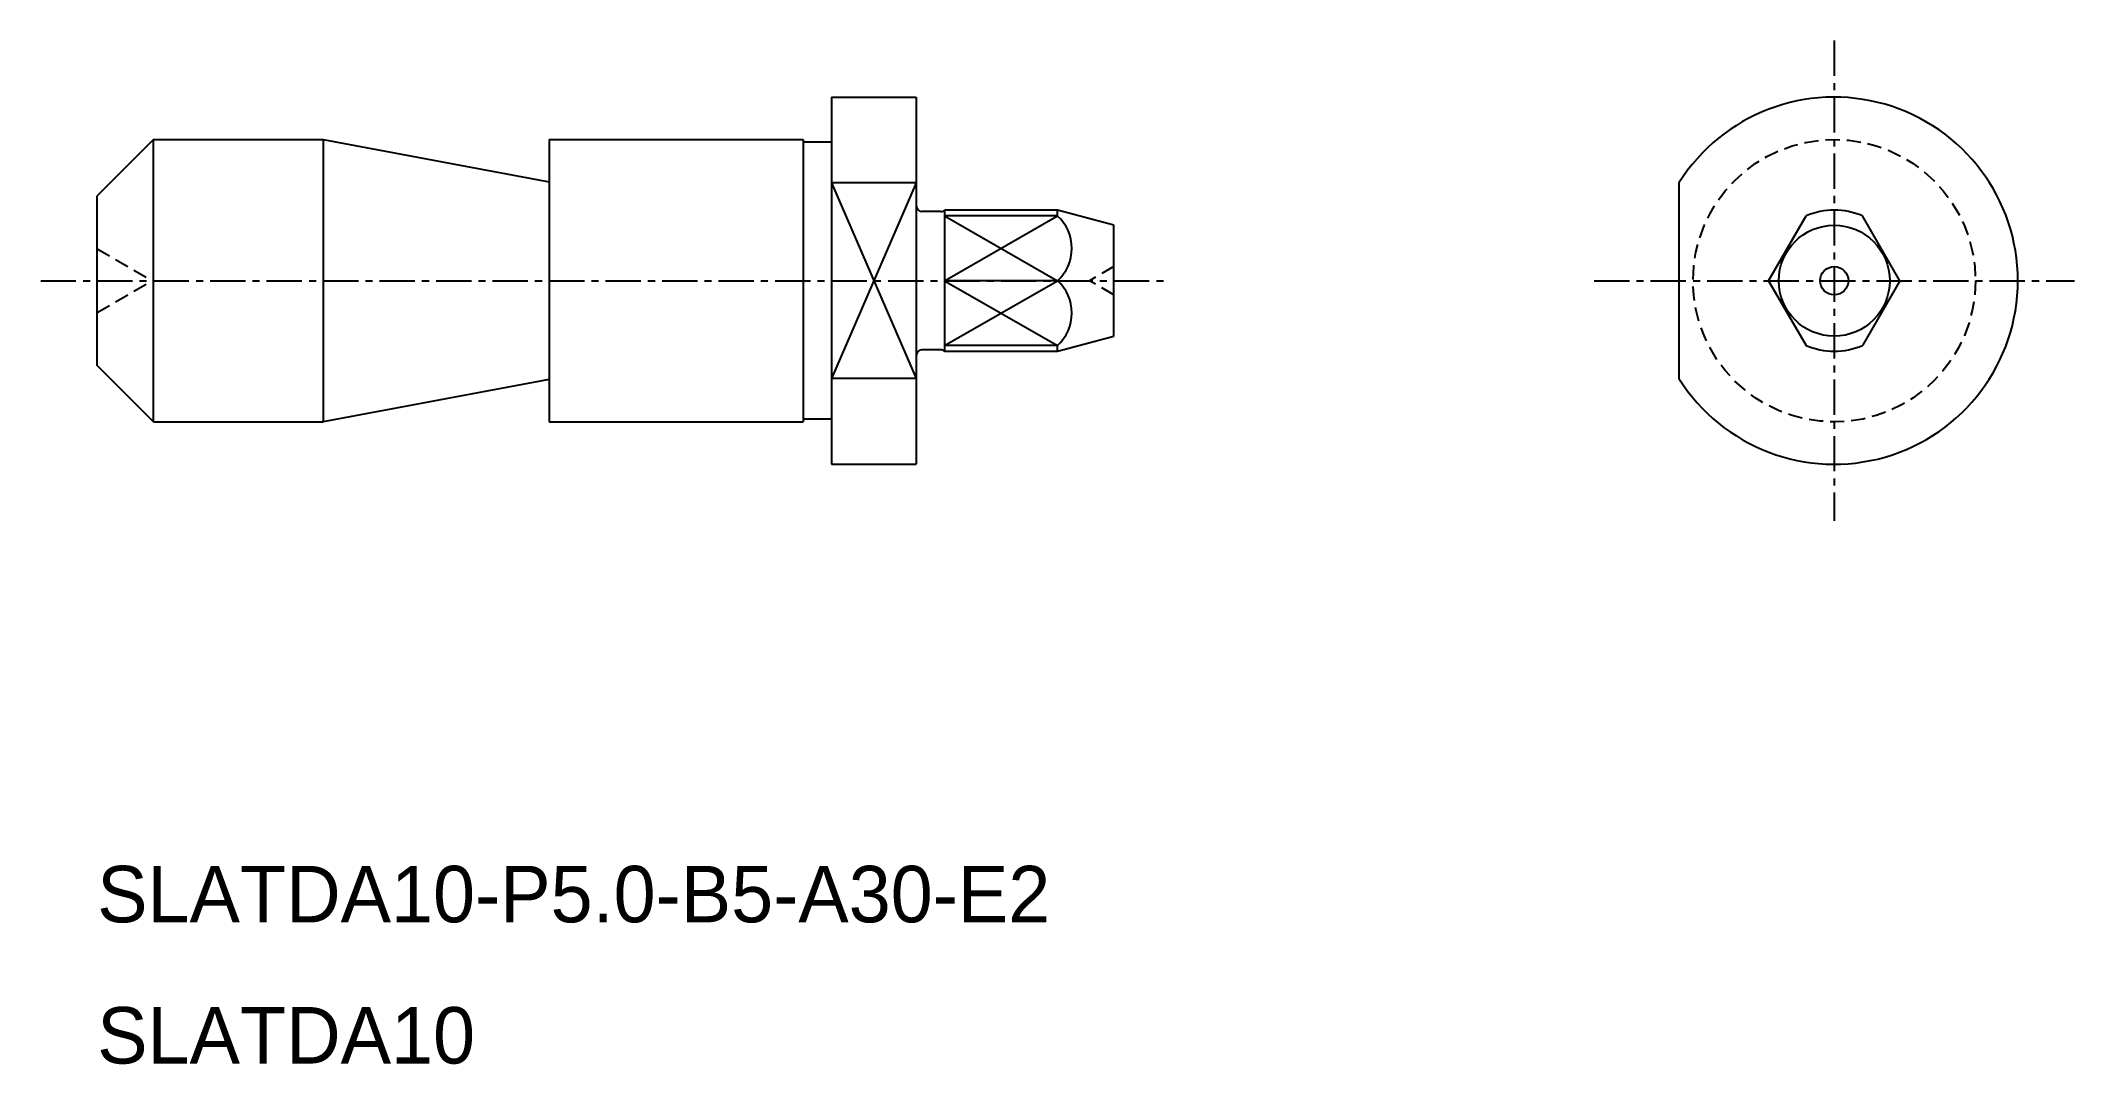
# Model space of a CAD drawing. Extents: x -1677.7 to -1605.7, y -688.3 to -652.1.
import ezdxf

# ---------------------------------------------------------------- set-up
doc = ezdxf.new("R2010")
doc.units = 0
doc.linetypes.add('CENTER', pattern=[2, 1.25, -0.25, 0.25, -0.25])
doc.linetypes.add('DASHED', pattern=[0.75, 0.5, -0.25])
doc.layers.get('0').update_dxf_attribs({"linetype": 'CONTINUOUS'})
doc.layers.add('CENTER', color=1, linetype='CENTER')

msp = doc.modelspace()

# ---------------------------------------------------------------- linework, layer by layer
at = {"color": 7, "linetype": 'CONTINUOUS'}
for p, q in [((-1649.742, -654.091), (-1646.742, -654.091)), ((-1649.742, -654.091), (-1649.742, -667.091)), ((-1646.742, -654.091), (-1646.742, -667.091)), ((-1673.742, -655.591), (-1675.742, -657.591)), ((-1673.742, -655.591), (-1667.742, -655.591)), ((-1667.742, -655.591), (-1667.742, -665.591)), ((-1667.742, -655.591), (-1659.742, -657.091)), ((-1659.742, -655.591), (-1659.742, -665.591)), ((-1659.742, -655.591), (-1650.742, -655.591)), ((-1650.742, -655.591), (-1650.742, -665.591)), ((-1649.742, -655.691), (-1650.742, -655.691)), ((-1675.742, -663.591), (-1675.742, -657.591)), ((-1645.875, -658.141), (-1646.542, -658.141)), ((-1641.742, -658.091), (-1645.742, -658.091)), ((-1645.742, -658.091), (-1645.742, -663.091)), ((-1641.742, -658.3), (-1641.742, -658.091)), ((-1639.742, -658.627), (-1641.742, -658.091)), ((-1639.742, -662.556), (-1639.742, -658.627)), ((-1616.565, -660.591), (-1615.242, -658.3)), ((-1611.919, -660.591), (-1613.242, -658.3)), ((-1616.565, -660.591), (-1615.242, -662.883)), ((-1611.919, -660.591), (-1613.242, -662.883)), ((-1645.875, -663.041), (-1646.542, -663.041)), ((-1645.742, -663.091), (-1641.742, -663.091)), ((-1641.742, -663.091), (-1639.742, -662.556)), ((-1641.742, -663.091), (-1641.742, -662.883)), ((-1673.742, -665.591), (-1675.742, -663.591)), ((-1659.742, -664.091), (-1667.742, -665.591)), ((-1673.742, -665.591), (-1667.742, -665.591)), ((-1659.742, -665.591), (-1650.742, -665.591)), ((-1649.742, -665.491), (-1650.742, -665.491)), ((-1649.742, -667.091), (-1646.742, -667.091))]:
    msp.add_line(p, q, dxfattribs=at)
for p, q in [((-1646.742, -657.127), (-1649.742, -657.127)), ((-1619.742, -657.127), (-1619.742, -664.056)), ((-1641.742, -658.3), (-1645.742, -658.3)), ((-1641.742, -660.591), (-1645.742, -660.591)), ((-1641.742, -662.883), (-1645.742, -662.883)), ((-1646.742, -664.056), (-1649.742, -664.056))]:
    msp.add_line(p, q)
at = {"color": 3, "linetype": 'CONTINUOUS'}
for p, q in [((-1646.742, -657.127), (-1649.742, -664.056)), ((-1649.742, -657.127), (-1646.742, -664.056)), ((-1645.742, -660.591), (-1641.742, -658.3)), ((-1645.742, -658.3), (-1641.742, -660.591)), ((-1645.742, -662.883), (-1641.742, -660.591)), ((-1645.742, -660.591), (-1641.742, -662.883))]:
    msp.add_line(p, q, dxfattribs=at)
at = {"color": 3, "linetype": 'DASHED'}
for p, q in [((-1675.742, -659.466), (-1673.794, -660.591)), ((-1639.742, -660.091), (-1640.608, -660.591)), ((-1675.742, -661.716), (-1673.794, -660.591)), ((-1639.742, -661.091), (-1640.608, -660.591))]:
    msp.add_line(p, q, dxfattribs=at)
msp.add_circle((-1614.242, -660.591), 5, dxfattribs=at)
at = {"color": 7, "linetype": 'CONTINUOUS'}
for radius in [1.964, 0.5]:
    msp.add_circle((-1614.242, -660.591), radius, dxfattribs=at)
for centre, radius, start, end in [((-1614.242, -660.591), 6.5, 212.20423, 147.79577), ((-1646.542, -657.941), 0.2, 180, 270), ((-1645.875, -657.941), 0.2, 270, 311.40962), ((-1614.242, -660.591), 2.5, 66.42182, 113.57818), ((-1646.542, -663.241), 0.2, 90, 180), ((-1645.875, -663.241), 0.2, 48.59038, 90), ((-1614.242, -660.591), 2.5, 246.42182, 293.57818)]:
    msp.add_arc(centre, radius, start, end, dxfattribs=at)
for centre in [(-1642.779, -659.446), (-1642.779, -661.737)]:
    msp.add_arc(centre, 1.545, 312.14927, 47.85073)
at = {"layer": 'CENTER', "color": 1, "linetype": 'CENTER'}
for p, q in [((-1614.242, -652.091), (-1614.242, -669.091)), ((-1677.742, -660.591), (-1637.742, -660.591)), ((-1622.742, -660.591), (-1605.742, -660.591))]:
    msp.add_line(p, q, dxfattribs=at)
at = {"layer": 'CENTER', "color": 7, "linetype": 'CONTINUOUS'}
msp.add_line((-1673.742, -665.591), (-1673.742, -655.591), dxfattribs=at)

# ---------------------------------------------------------------- texts
at = {"color": 7, "linetype": 'CONTINUOUS'}
for s, p in [('SLATDA10-P5.0-B5-A30-E2', (-1675.742, -683.313)), ('SLATDA10', (-1675.742, -688.313))]:
    msp.add_text(s, height=2, dxfattribs=at).set_placement(p)

doc.saveas('drawing.dxf')
